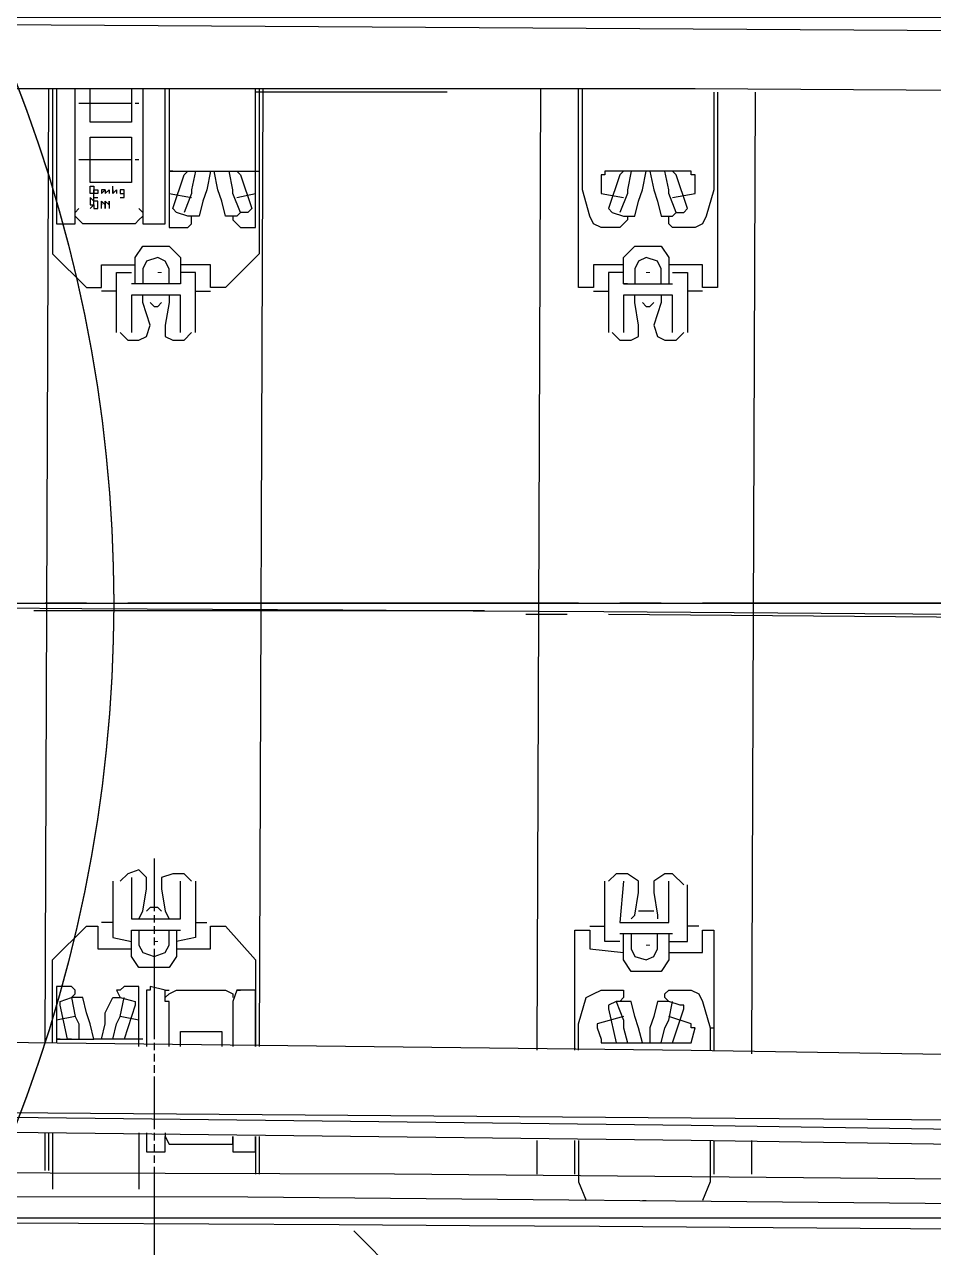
# Model space of a CAD drawing. Header units: millimetres. Extents: x -45 to 90, y -17 to 16.
# Drawn here: x 1.841 to 2.95, y -0.786 to 0.706 of the extents above; entities that cross this region are included whole.
import ezdxf

# ---------------------------------------------------------------- set-up
doc = ezdxf.new("R2010")
doc.units = ezdxf.units.MM
doc.header["$PDMODE"] = 3
doc.layers.add('PDF_Geometry', color=7, linetype='Continuous')

msp = doc.modelspace()

# ---------------------------------------------------------------- linework, layer by layer
at = {"color": 2}
for p, q in [((0, 0), (53.4325, 0)), ((0, 0), (42.783, 0)), ((0, -0.75), (53.4325, -0.75))]:
    msp.add_line(p, q, dxfattribs=at)
at = {"color": 4}
for centre in [(0.1994, 0), (0.1994, -0.0004), (3.2478, 0), (3.2478, -0.0159)]:
    msp.add_circle(centre, 1.75, dxfattribs=at)
at = {"color": 2}
for radius in [500.8082, 500.0582, 499.3082]:
    msp.add_arc((-0.8299, -500.0575), radius, 85.235272, 89.904911, dxfattribs=at)
at = {"color": 4}
msp.add_point((3.2425, -1.7659), dxfattribs=at)
at = {"layer": 'PDF_Geometry', "lineweight": 25}
for points in [[(16.0903, 0.4309), (14.5408, 0.4815), (12.9501, 0.5272), (10.6122, 0.5868), (8.2789, 0.6326), (7.683, 0.6464), (3.9882, 0.6922), (0.298, 0.7151), (0.1971, 0.7151), (-0.0046, 0.7151), (0.1971, 0.7151), (7.683, 0.7151), (8.2789, 0.706), (10.6168, 0.6601), (12.9501, 0.6005), (14.5408, 0.5547), (16.0903, 0.5043), (16.2553, 0.4997), (16.7137, 0.4815), (16.7733, 0.4815)], [(-0.4813, 0.683), (-0.0046, 0.683), (-0.0046, 0.628), (2.6588, 0.628), (7.683, 0.5961), (8.2789, 0.5868), (10.6122, 0.5363), (12.9456, 0.4767), (13.2435, 0.5043), (14.2429, 0.4767), (14.5362, 0.4309), (14.6508, 0.4309)], [(1.8657, -0.5363), (1.8703, 0.628)], [(1.8749, 0.628), (1.8749, 0.4263), (1.9162, 0.3851), (1.9345, 0.3851), (1.9345, 0.4126), (1.9758, 0.4126)], [(1.8795, 0.628), (1.8795, 0.463), (1.8978, 0.463), (1.9024, 0.463), (1.9024, 0.4767), (1.9024, 0.628)], [(1.9712, 0.628), (1.9712, 0.5868), (1.9207, 0.5868), (1.9207, 0.628)], [(1.9849, 0.628), (1.9849, 0.4767), (1.9849, 0.463), (1.9895, 0.463), (2.0078, 0.463), (2.0124, 0.463), (2.0124, 0.628)], [(2.017, 0.628), (2.017, 0.4584), (2.0399, 0.4584), (2.0445, 0.463), (2.0445, 0.4676), (2.0445, 0.4722), (2.0399, 0.4722)], [(2.127, 0.628), (2.127, 0.4263), (2.0858, 0.3851), (2.0674, 0.3851), (2.0674, 0.4126), (2.0308, 0.4126)], [(2.0995, 0.4722), (2.0949, 0.4722), (2.0949, 0.4676), (2.0995, 0.463), (2.1041, 0.4584), (2.1224, 0.4584), (2.1224, 0.628)], [(2.1316, 0.628), (2.127, -0.5409)], [(2.4663, -0.5455), (2.4708, 0.628)], [(2.5717, 0.4126), (2.535, 0.4126), (2.535, 0.3851), (2.5167, 0.3851), (2.5167, 0.628)], [(2.5717, 0.4722), (2.5763, 0.4722), (2.5763, 0.4676), (2.5717, 0.463), (2.5671, 0.4584), (2.5442, 0.4584), (2.535, 0.463), (2.5304, 0.4722), (2.5213, 0.5043), (2.5213, 0.5088), (2.5213, 0.628)], [(2.3562, 0.6234), (2.2508, 0.6234), (2.1454, 0.6234), (2.1224, 0.6234)], [(2.6863, 0.6234), (2.6863, 0.3851), (2.668, 0.3851), (2.668, 0.4126), (2.6267, 0.4126)], [(2.6817, 0.6234), (2.6817, 0.5088), (2.6817, 0.5043), (2.6725, 0.4722), (2.668, 0.463), (2.6588, 0.4584), (2.6313, 0.4584), (2.6267, 0.463), (2.6267, 0.4676), (2.6267, 0.4722), (2.6313, 0.4722)], [(2.7321, 0.6234), (2.7276, -0.5499)], [(1.9024, 0.5409), (1.9024, 0.6097)], [(1.9712, 0.6097), (1.9574, 0.6097), (1.9437, 0.6097), (1.9299, 0.6097), (1.9162, 0.6097), (1.907, 0.6097)], [(1.9803, 0.6097), (1.9758, 0.6097)], [(1.9849, 0.6097), (1.9849, 0.5409)], [(1.9712, 0.5409), (1.9574, 0.5409), (1.9437, 0.5409), (1.9299, 0.5409), (1.9162, 0.5409), (1.907, 0.5409)], [(1.9803, 0.5409), (1.9758, 0.5409)], [(2.0216, 0.5272), (2.017, 0.5272), (2.0674, 0.5272), (2.072, 0.5272)], [(2.0674, 0.5272), (2.0629, 0.5043), (2.0583, 0.4905), (2.0537, 0.4722), (2.0491, 0.4722), (2.0399, 0.4722), (2.0262, 0.4767), (2.0216, 0.4815), (2.0353, 0.5226), (2.0399, 0.5272)], [(2.0491, 0.5272), (2.0445, 0.5043), (2.0445, 0.4997), (2.0353, 0.4767)], [(2.1041, 0.4767), (2.0995, 0.4722), (2.0949, 0.4722), (2.0904, 0.4722), (2.0858, 0.4722), (2.0812, 0.4905), (2.0766, 0.5043), (2.072, 0.5272), (2.1224, 0.5272), (2.127, 0.5272)], [(2.0995, 0.5272), (2.1041, 0.5226), (2.1179, 0.4815), (2.1133, 0.4767), (2.1041, 0.4767), (2.0949, 0.4997), (2.0949, 0.5043), (2.0904, 0.5272)], [(2.6313, 0.4951), (2.6588, 0.4997), (2.6588, 0.5043), (2.6588, 0.5226), (2.6542, 0.5226), (2.6542, 0.5272), (2.6038, 0.5272), (2.5992, 0.5272), (2.5488, 0.5272), (2.5488, 0.5226), (2.5442, 0.5226), (2.5442, 0.5043), (2.5442, 0.4997), (2.5717, 0.4951)], [(2.5717, 0.5272), (2.5671, 0.5226), (2.5534, 0.4815), (2.5579, 0.4767), (2.5717, 0.4722), (2.5763, 0.4722), (2.5809, 0.4722), (2.5854, 0.4722), (2.59, 0.4905), (2.5946, 0.5043), (2.5992, 0.5272)], [(2.5809, 0.5272), (2.5763, 0.5043), (2.5763, 0.4997), (2.5671, 0.4767)], [(2.6038, 0.5272), (2.6084, 0.5043), (2.6129, 0.4905), (2.6175, 0.4722), (2.6221, 0.4722), (2.6313, 0.4722), (2.6359, 0.4767), (2.645, 0.4767), (2.6496, 0.4815), (2.6359, 0.5226), (2.6313, 0.5272)], [(2.6359, 0.4767), (2.6267, 0.4997), (2.6267, 0.5043), (2.6221, 0.5272)], [(1.9483, 0.4997), (1.9483, 0.5043), (1.9483, 0.5088)], [(1.9207, 0.4815), (1.9253, 0.4859), (1.9253, 0.4905), (1.9207, 0.4951), (1.9207, 0.4905), (1.9207, 0.4859), (1.9253, 0.4859), (1.9253, 0.4815), (1.9299, 0.4815), (1.9299, 0.4859), (1.9299, 0.4905), (1.9253, 0.4905), (1.9253, 0.4951), (1.9299, 0.4951)], [(1.9253, 0.4951), (1.9253, 0.5043), (1.9299, 0.5043), (1.9299, 0.4997), (1.9253, 0.4997)], [(1.9391, 0.5043), (1.9391, 0.4997), (1.9437, 0.5043), (1.9437, 0.4997)], [(1.9483, 0.5043), (1.9483, 0.4997), (1.9528, 0.5043), (1.9528, 0.4997)], [(1.9574, 0.4951), (1.962, 0.4951), (1.962, 0.5043), (1.9574, 0.5043), (1.9574, 0.4997), (1.962, 0.4997)], [(2.017, 0.4997), (2.0445, 0.4951)], [(2.0995, 0.4951), (2.1224, 0.4997)], [(1.907, 0.4815), (1.9024, 0.4767)], [(1.9345, 0.4815), (1.9345, 0.4905), (1.9345, 0.4859), (1.9345, 0.4905)], [(1.9345, 0.4859), (1.9345, 0.4905), (1.9391, 0.4859), (1.9391, 0.4815), (1.9391, 0.4905), (1.9391, 0.4859)], [(1.9391, 0.4905), (1.9437, 0.4859), (1.9437, 0.4905), (1.9437, 0.4859), (1.9437, 0.4815)], [(1.9849, 0.4767), (1.9803, 0.4815)], [(1.8795, 0.463), (1.8841, 0.463)], [(1.9849, 0.4722), (1.9803, 0.4676), (1.9758, 0.463), (1.9116, 0.463), (1.907, 0.4676), (1.9024, 0.4722)], [(1.9758, 0.3897), (1.9758, 0.4217), (1.9849, 0.4355), (2.017, 0.4355), (2.0308, 0.4217), (2.0308, 0.3897), (1.9758, 0.3897), (1.9712, 0.3897)], [(2.5763, 0.3897), (2.5717, 0.3897), (2.5717, 0.4217), (2.5854, 0.4355), (2.6175, 0.4355), (2.6267, 0.4217), (2.6267, 0.3897)], [(2.017, 0.3897), (2.017, 0.408), (2.0124, 0.4172), (2.0033, 0.4217), (1.9895, 0.4172), (1.9849, 0.408), (1.9849, 0.3897)], [(2.6175, 0.3897), (2.6175, 0.408), (2.6129, 0.4172), (2.5992, 0.4217), (2.59, 0.4172), (2.5854, 0.408), (2.5854, 0.3897)], [(1.9528, 0.3805), (1.9528, 0.4034), (1.9712, 0.4034)], [(2.0491, 0.3805), (2.0491, 0.4034), (2.0308, 0.4034)], [(2.5717, 0.4034), (2.5534, 0.4034), (2.5534, 0.3805)], [(2.6313, 0.4034), (2.6496, 0.4034), (2.6496, 0.3805)], [(2.5717, 0.3897), (2.6267, 0.3897), (2.6313, 0.3897)], [(1.9528, 0.3301), (1.9528, 0.3805), (1.9345, 0.3805)], [(1.9574, 0.3301), (1.9666, 0.3209), (1.9803, 0.3209), (1.9895, 0.3255), (1.9941, 0.3392), (1.9849, 0.3669), (1.9849, 0.3759)], [(2.0308, 0.3301), (2.0308, 0.3759), (1.9712, 0.3759), (1.9712, 0.3301)], [(2.017, 0.3759), (2.017, 0.3669), (2.0124, 0.3392), (2.0124, 0.3255), (2.0216, 0.3209), (2.0353, 0.3209), (2.0445, 0.3301)], [(2.0491, 0.3301), (2.0491, 0.3805), (2.0674, 0.3805)], [(2.535, 0.3805), (2.5534, 0.3805), (2.5534, 0.3301)], [(2.5579, 0.3301), (2.5671, 0.3209), (2.5809, 0.3209), (2.59, 0.3255), (2.59, 0.3392), (2.5854, 0.3669), (2.5854, 0.3759)], [(2.6313, 0.3301), (2.6313, 0.3759), (2.5717, 0.3759), (2.5717, 0.3301)], [(2.6175, 0.3759), (2.6175, 0.3669), (2.6084, 0.3392), (2.6129, 0.3255), (2.6221, 0.3209), (2.6359, 0.3209), (2.645, 0.3301)], [(2.668, 0.3805), (2.6496, 0.3805), (2.6496, 0.3301)], [(1.9941, 0.3669), (1.9987, 0.3621), (2.0033, 0.3621), (2.0078, 0.3669)], [(2.5946, 0.3669), (2.5992, 0.3621), (2.6038, 0.3621), (2.6084, 0.3669)], [(1.9162, 0), (1.8657, 0)], [(2.5167, 0), (1.9666, 0)], [(2.6175, 0), (2.5671, 0)], [(3.2181, 0), (2.668, 0)], [(2.4021, -0.0092), (2.1591, -0.0092), (1.852, -0.0092)], [(2.5029, -0.0138), (2.4525, -0.0138)], [(3.1034, -0.0183), (2.5534, -0.0138)], [(1.9987, -0.3117), (1.9987, -0.3207), (1.9987, -0.3255), (1.9987, -0.3346), (1.9987, -0.3392), (1.9987, -0.3484), (1.9987, -0.353), (1.9987, -0.3621), (1.9987, -0.3667), (1.9987, -0.3759)], [(1.9803, -0.3851), (1.9849, -0.3759), (1.9895, -0.3484), (1.9895, -0.3346), (1.9803, -0.3255), (1.9666, -0.3301), (1.9574, -0.3392)], [(1.9483, -0.3392), (1.9483, -0.3897), (1.9345, -0.3897)], [(1.9712, -0.3346), (1.9712, -0.3851), (2.0308, -0.3851), (2.0308, -0.3392)], [(2.0445, -0.3392), (2.0353, -0.3301), (2.0216, -0.3301), (2.0078, -0.3346), (2.0078, -0.3484), (2.0124, -0.3759), (2.017, -0.3851)], [(2.0491, -0.3392), (2.0491, -0.3897), (2.0629, -0.3897)], [(2.5304, -0.3942), (2.5488, -0.3942), (2.5488, -0.3392)], [(2.5809, -0.3851), (2.5854, -0.3805), (2.59, -0.353), (2.59, -0.3392), (2.5763, -0.3301), (2.5625, -0.3301), (2.5534, -0.3392)], [(2.5717, -0.3392), (2.5671, -0.3897), (2.6267, -0.3897), (2.6267, -0.3392)], [(2.645, -0.3438), (2.6313, -0.3301), (2.6221, -0.3301), (2.6084, -0.3392), (2.6084, -0.353), (2.6129, -0.3805), (2.6129, -0.3851)], [(2.6634, -0.3942), (2.6496, -0.3942), (2.6496, -0.3438)], [(2.0078, -0.3759), (2.0033, -0.3713), (1.9941, -0.3713), (1.9895, -0.3759)], [(1.9987, -0.3805), (1.9987, -0.3897)], [(2.6084, -0.3759), (2.6038, -0.3759), (2.5946, -0.3759), (2.59, -0.3759)], [(1.8749, -0.5363), (1.8749, -0.4353), (1.9162, -0.3942), (1.9299, -0.3942), (1.9299, -0.4217), (1.9712, -0.4217)], [(1.9483, -0.3897), (1.9483, -0.408), (1.9712, -0.4126)], [(2.0262, -0.3988), (2.0262, -0.4309), (2.017, -0.4447), (1.9803, -0.4447), (1.9712, -0.4309), (1.9712, -0.3988), (2.0262, -0.3988), (2.0308, -0.3988)], [(1.9803, -0.3988), (1.9803, -0.4172), (1.9849, -0.4263), (1.9987, -0.4309), (2.0124, -0.4263), (2.017, -0.4172), (2.017, -0.3988)], [(1.9987, -0.3942), (1.9987, -0.4034)], [(2.0491, -0.3897), (2.0491, -0.408), (2.0262, -0.4126)], [(2.0262, -0.4217), (2.0674, -0.4217), (2.0674, -0.3942), (2.0858, -0.3942), (2.1224, -0.4353), (2.1224, -0.5409), (2.1224, -0.4722), (2.1179, -0.4722), (2.0995, -0.4722), (2.0949, -0.4859), (2.0949, -0.4905), (2.0949, -0.5409)], [(2.5121, -0.5455), (2.5121, -0.3988), (2.5304, -0.3988), (2.5304, -0.4217), (2.5717, -0.4263)], [(2.5671, -0.4126), (2.5488, -0.4126), (2.5488, -0.3942)], [(2.6267, -0.4126), (2.6496, -0.4126), (2.6496, -0.3942)], [(2.6267, -0.4263), (2.668, -0.4263), (2.668, -0.3988), (2.6817, -0.3988), (2.6817, -0.5455)], [(1.9987, -0.408), (1.9987, -0.4172)], [(2.6267, -0.4034), (2.5717, -0.4034), (2.5671, -0.4034)], [(2.6313, -0.4034), (2.6267, -0.4034), (2.6267, -0.4353), (2.6175, -0.4492), (2.5809, -0.4492), (2.5717, -0.4353), (2.5717, -0.4034)], [(2.5809, -0.4034), (2.5809, -0.4217), (2.5854, -0.4309), (2.5992, -0.4353), (2.6084, -0.4309), (2.6129, -0.4217), (2.6129, -0.4034)], [(1.9987, -0.4217), (1.9987, -0.4353), (1.9987, -0.4492), (1.9987, -0.463), (1.9987, -0.4767), (1.9987, -0.4905), (1.9987, -0.5043), (1.9987, -0.518), (1.9987, -0.5318)], [(1.8841, -0.5318), (1.8795, -0.5318), (1.9253, -0.5318), (1.9207, -0.5134), (1.9162, -0.4997), (1.9116, -0.4813), (1.907, -0.4813), (1.8978, -0.4813), (1.9024, -0.4767), (1.9024, -0.4722), (1.8978, -0.4676), (1.8795, -0.4676), (1.8795, -0.5363)], [(1.9803, -0.5409), (1.9803, -0.4676), (1.962, -0.4676), (1.9574, -0.4722), (1.9528, -0.4722), (1.9574, -0.4813)], [(2.017, -0.5409), (2.017, -0.4859), (2.0124, -0.4859), (2.0124, -0.4722), (1.9941, -0.4676), (1.9941, -0.4722), (1.9895, -0.4722), (1.9895, -0.5409)], [(2.0124, -0.4813), (2.017, -0.4767), (2.0262, -0.4722), (2.0858, -0.4722), (2.0949, -0.4767), (2.0949, -0.4813)], [(2.0124, -0.4722), (2.017, -0.4722)], [(2.0995, -0.4722), (2.1041, -0.4722)], [(2.5167, -0.5455), (2.5167, -0.518), (2.5167, -0.5134), (2.5258, -0.4813), (2.535, -0.4767), (2.5442, -0.4722), (2.5671, -0.4722), (2.5717, -0.4722), (2.5717, -0.4767), (2.5717, -0.4813), (2.5671, -0.4859)], [(2.6267, -0.4859), (2.6221, -0.4813), (2.6221, -0.4767), (2.6267, -0.4722), (2.6313, -0.4722), (2.6542, -0.4722), (2.6634, -0.4767), (2.668, -0.4859), (2.6771, -0.518), (2.6771, -0.5455)], [(1.8978, -0.5318), (1.8932, -0.5318), (1.8841, -0.4905), (1.8841, -0.4859), (1.8978, -0.4813), (1.9024, -0.5043), (1.8795, -0.5088)], [(1.9345, -0.5318), (1.9391, -0.5134), (1.9391, -0.4997), (1.9483, -0.4813), (1.9528, -0.4813), (1.9574, -0.4813), (1.9758, -0.4859), (1.9758, -0.4905), (1.962, -0.5318), (1.9574, -0.5318)], [(1.9803, -0.5088), (1.9574, -0.5043), (1.962, -0.4813)], [(2.5946, -0.5363), (2.59, -0.518), (2.5854, -0.5043), (2.5809, -0.4859), (2.5763, -0.4859), (2.5671, -0.4859), (2.5625, -0.4859), (2.5534, -0.4905), (2.5534, -0.4951), (2.5625, -0.5363), (2.5671, -0.5363)], [(2.5625, -0.4859), (2.5717, -0.5088), (2.5717, -0.518), (2.5763, -0.5363)], [(2.6267, -0.5363), (2.6313, -0.5363), (2.645, -0.4951), (2.645, -0.4905), (2.6405, -0.4905), (2.6267, -0.4859), (2.6221, -0.4859), (2.6175, -0.4859), (2.6129, -0.4859), (2.6084, -0.5043), (2.6038, -0.518), (2.6038, -0.5363)], [(2.6175, -0.5363), (2.6221, -0.518), (2.6267, -0.5088), (2.6313, -0.4859)], [(1.9024, -0.5043), (1.907, -0.5134), (1.907, -0.5318)], [(1.9483, -0.5318), (1.9528, -0.5134), (1.9574, -0.5043)], [(2.5717, -0.5043), (2.5396, -0.5134), (2.5396, -0.518), (2.5442, -0.5318), (2.5442, -0.5363), (2.5946, -0.5363), (2.6038, -0.5363), (2.6496, -0.5363), (2.6542, -0.5363), (2.6588, -0.518), (2.6542, -0.518), (2.6542, -0.5134), (2.6267, -0.5043)], [(-0.0046, -0.6097), (-0.0046, -0.5822), (0, -0.5134), (0.298, -0.518), (2.6542, -0.5455), (3.2456, -0.5547), (6.8899, -0.5868), (7.6692, -0.6005), (8.2789, -0.6051), (12.9501, -0.6509), (13.2481, -0.6876), (14.2474, -0.7014), (14.5408, -0.6693), (14.6829, -0.6693)], [(2.6771, -0.518), (2.6817, -0.518)], [(1.9849, -0.5318), (1.9803, -0.5318), (1.9345, -0.5318), (1.9253, -0.5318)], [(1.9987, -0.5363), (1.9987, -0.5455)], [(2.0308, -0.5409), (2.0308, -0.5226), (2.0812, -0.5226), (2.0812, -0.5409)], [(1.9987, -0.5499), (1.9987, -0.5593)], [(1.9987, -0.5638), (1.9987, -0.573)], [(1.9987, -0.5776), (1.9987, -0.5868), (1.9987, -0.5914), (1.9987, -0.6005), (1.9987, -0.6051), (1.9987, -0.6143), (1.9987, -0.6189), (1.9987, -0.628), (1.9987, -0.6326), (1.9987, -0.6418)], [(9.6633, -0.7747), (8.2789, -0.7564), (7.6692, -0.738), (6.8899, -0.7151), (5.07, -0.683), (3.2456, -0.6645), (2.6542, -0.6555), (0.298, -0.628), (-0.0046, -0.6234), (-0.0046, -0.6143), (-0.0046, -0.6097), (0.1971, -0.6097), (0.298, -0.6097), (0.1971, -0.6097), (-0.0046, -0.6051)], [(12.9501, -0.7747), (8.2789, -0.7289), (7.6692, -0.7197), (6.8899, -0.7014), (3.2456, -0.6464), (2.6542, -0.6372), (0.298, -0.6097), (2.6542, -0.628), (3.2456, -0.6326), (6.8899, -0.6418), (7.6692, -0.6509), (8.2789, -0.6555), (12.9501, -0.7014)], [(1.8657, -0.6922), (1.8657, -0.6464)], [(1.8703, -0.6922), (1.8703, -0.6464)], [(1.8749, -0.6464), (1.8749, -0.7151)], [(1.9803, -0.6464), (1.9803, -0.7151)], [(1.9895, -0.6464), (1.9895, -0.6645), (1.9895, -0.6693), (2.0124, -0.6693), (2.0124, -0.6645), (2.0124, -0.6509), (2.017, -0.6601), (2.0216, -0.6601), (2.0858, -0.6601), (2.0949, -0.6601), (2.0949, -0.6509), (2.0949, -0.6693), (2.0995, -0.6693), (2.1179, -0.6693), (2.1224, -0.6693), (2.1224, -0.6509), (2.1224, -0.6968)], [(1.9987, -0.6464), (1.9987, -0.6555)], [(2.0124, -0.6464), (2.0124, -0.6509)], [(2.127, -0.6509), (2.127, -0.6968)], [(2.4663, -0.6968), (2.4663, -0.6555)], [(2.5121, -0.6968), (2.5121, -0.6555)], [(2.5167, -0.6555), (2.5167, -0.706), (2.5258, -0.7289)], [(2.6771, -0.6555), (2.6771, -0.706), (2.668, -0.7289)], [(2.6817, -0.6555), (2.6817, -0.6968)], [(2.7276, -0.6555), (2.7276, -0.6968)], [(1.9895, -0.6693), (1.9941, -0.6693)], [(1.9987, -0.6601), (1.9987, -0.6693)], [(1.9987, -0.6739), (1.9987, -0.683)], [(8.4623, -0.7701), (5.3772, -0.7243), (2.2921, -0.6968), (-0.7885, -0.6876), (-0.8068, -0.6876)], [(1.9987, -0.6876), (1.9987, -0.7014), (1.9987, -0.7151), (1.9987, -0.7289), (1.9987, -0.7426), (1.9987, -0.7564), (1.9987, -0.7701), (1.9987, -0.7839), (1.9987, -0.7976)], [(-0.7472, -0.7197), (-0.8068, -0.7197), (2.1133, -0.7243), (5.0379, -0.7518), (7.958, -0.7931), (10.8781, -0.8526), (13.7982, -0.9306), (16.7183, -1.0268), (16.402, -1.0131), (16.4295, -1.0083), (16.4478, -0.9902), (16.4524, -0.9672), (16.4478, -0.9397), (16.4295, -0.9214), (16.4066, -0.9122), (16.3791, -0.9122), (16.3791, -0.8985), (16.4524, -0.9031), (16.4524, -0.9535)]]:
    msp.add_lwpolyline(points, dxfattribs=at)
for points in [[(1.9207, 0.5684), (1.9712, 0.5684), (1.9712, 0.5134), (1.9207, 0.5134)], [(1.9207, 0.4997), (1.9207, 0.5088), (1.9253, 0.5088), (1.9253, 0.4997)], [(1.9345, 0.4997), (1.9391, 0.5043), (1.9345, 0.5043)]]:
    msp.add_lwpolyline(points, close=True, dxfattribs=at)
at = {"layer": 'PDF_Geometry', "lineweight": 9}
for points in [[(2.0033, 0.4034), (2.0078, 0.4034)], [(2.5992, 0.4034), (2.6038, 0.4034)], [(1.9987, -0.4126), (2.0033, -0.4126)], [(2.5992, -0.4172), (2.6038, -0.4172)], [(1.9987, -0.7243), (2.0033, -0.7243)], [(2.5946, -0.7289), (2.5992, -0.7289)]]:
    msp.add_lwpolyline(points, dxfattribs=at)

doc.saveas('drawing.dxf')
